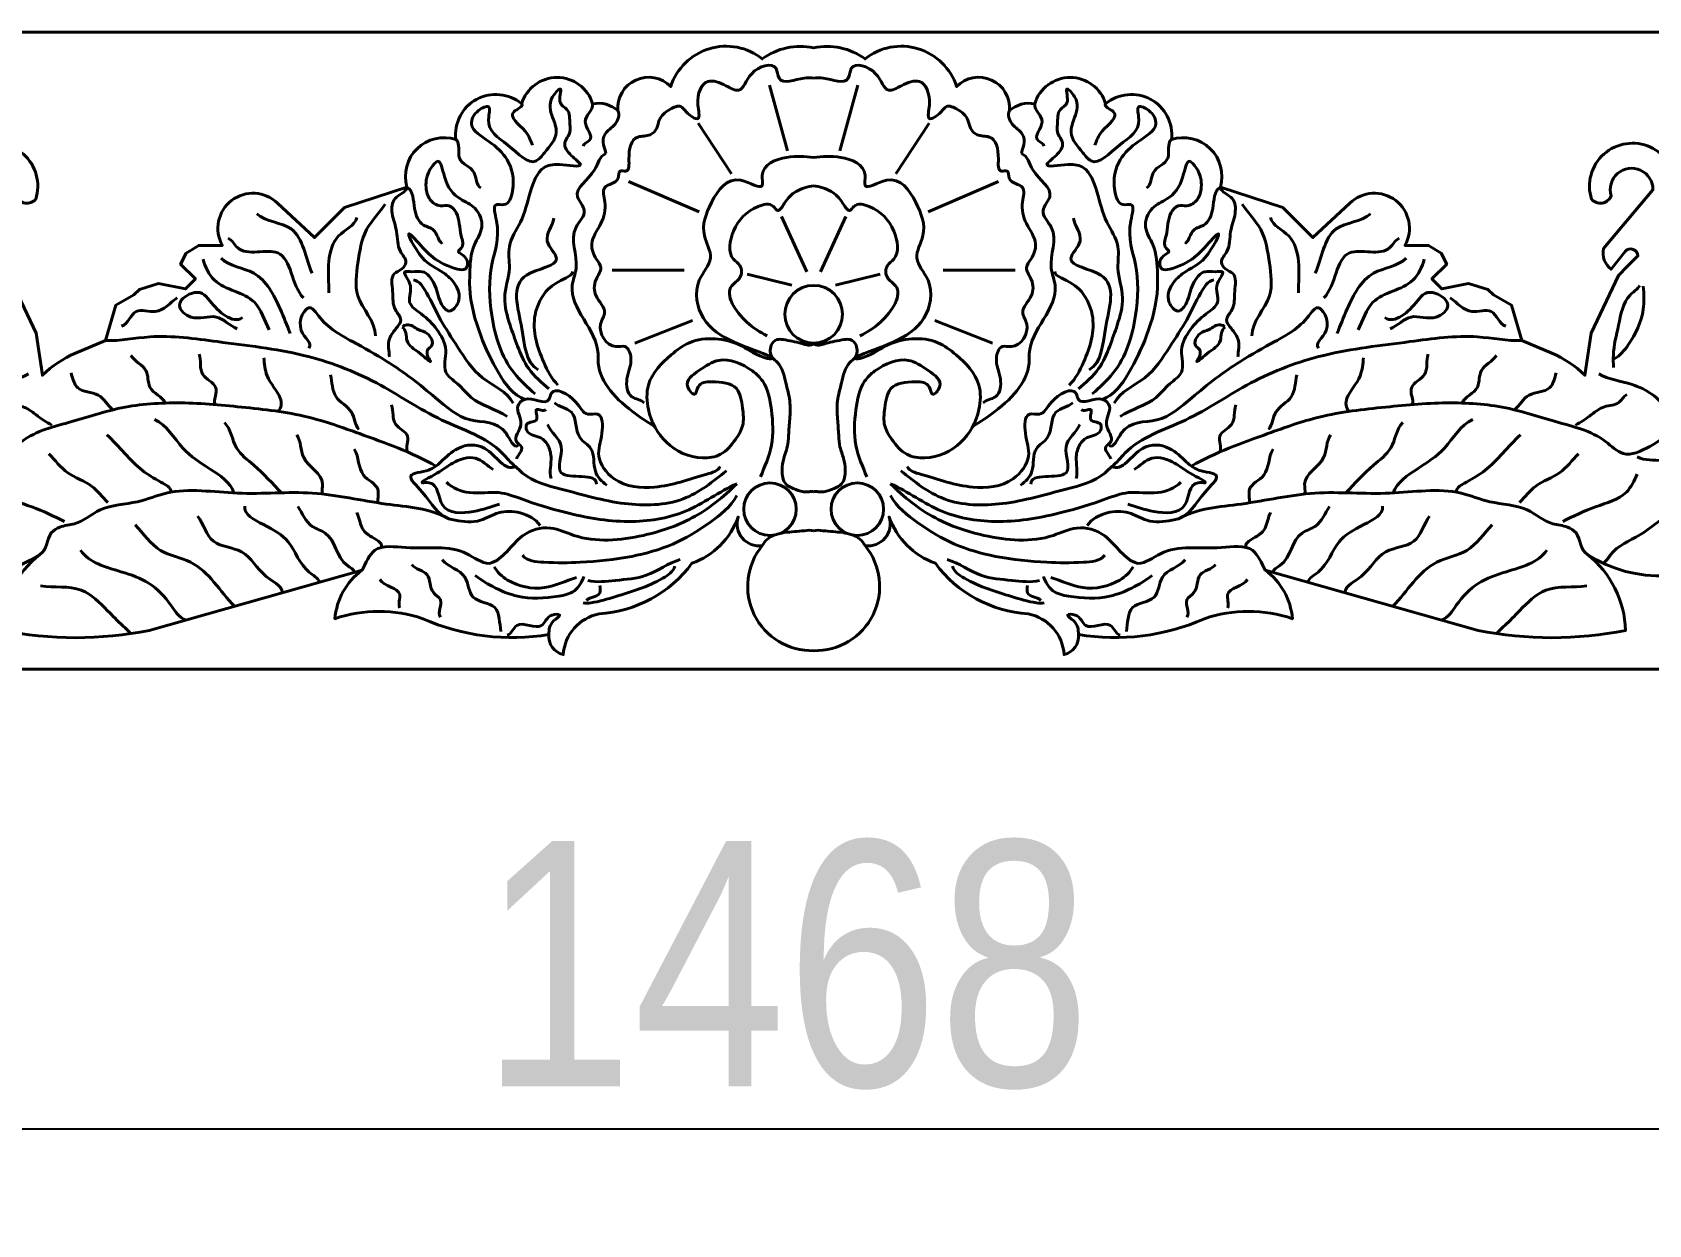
# Model space of a CAD drawing. Header units: millimetres. Extents: x 0 to 2376, y 0 to 1680.
# Drawn here: x 991.3 to 1413.3, y 731.9 to 1043.1 of the extents above; entities that cross this region are included whole.
import ezdxf

# ---------------------------------------------------------------- set-up
doc = ezdxf.new("R2010")
doc.units = ezdxf.units.MM
doc.layers.get('0').update_dxf_attribs({"lineweight": 35})
doc.layers.add('Архио', color=252, linetype='Continuous', lineweight=40)
doc.layers.add('Размеры', color=5, linetype='Continuous', lineweight=9)
doc.styles.add('Размер', font='ARIAL.TTF', dxfattribs={"width": 0.8})
doc.dimstyles.new('M 1-1_h36_(M 1-8)', dxfattribs={"dimscale": 2, "dimtxt": 32, "dimasz": 25, "dimexe": 10, "dimexo": 5, "dimgap": 5, "dimtad": 1, "dimdec": 0, "dimtxsty": 'Размер', "dimblk": 'OBLIQUE', "dimcen": 2.5, "dimadec": 0, "dimazin": 0, "dimtfac": 1, "dimtdec": 0, "dimtmove": 0, "dimatfit": 3, "dimfxl": 0, "dimarcsym": 0})

# ---------------------------------------------------------------- blocks, each defined once
blk = doc.blocks.new('_Oblique')
at = {"color": 0, "linetype": 'ByBlock', "lineweight": -2}
blk.add_line((-0.5, -0.5), (0.5, 0.5), dxfattribs=at)
blk = doc.blocks.new('*D3')
at = {"layer": 'Defpoints', "color": 0}
for p in [(454, 876.86), (1922, 876.86), (1922, 756.86)]:
    blk.add_point(p, dxfattribs=at)
at = {"layer": 'Размеры', "color": 0, "lineweight": -2}
for p, q in [((454, 866.86), (454, 736.86)), ((1922, 866.86), (1922, 736.86)), ((454, 756.86), (1922, 756.86))]:
    blk.add_line(p, q, dxfattribs=at)
at = {"layer": 'Размеры', "color": 0, "lineweight": -2, "xscale": 50, "yscale": 50, "zscale": 50, "rotation": 180}
blk.add_blockref('_Oblique', (454, 756.86), dxfattribs=at)
at = {"layer": 'Размеры', "color": 0, "lineweight": -2, "xscale": 50, "yscale": 50, "zscale": 50}
blk.add_blockref('_Oblique', (1922, 756.86), dxfattribs=at)
at = {"layer": 'Размеры', "color": 0, "insert": (1188, 799.54), "char_height": 64, "attachment_point": 5, "style": 'Размер'}
blk.add_mtext('1468', dxfattribs=at)

msp = doc.modelspace()

# ---------------------------------------------------------------- linework, layer by layer
at = {"layer": 'Архио'}
for p, q in [((1188.45, 1012.2), (1183.74, 1029.36)), ((1202.06, 1012.2), (1206.78, 1029.36)), ((1173.79, 1006.23), (1165.09, 1019.42)), ((1216.73, 1006.23), (1225.42, 1019.42)), ((1165.4, 996.24), (1146.96, 1004.2)), ((1225.12, 996.24), (1243.55, 1004.2)), ((1193.47, 980.65), (1186.87, 995.09)), ((1197.05, 980.65), (1203.65, 995.09)), ((1161.42, 981.07), (1142.67, 981.07)), ((1189.59, 977.09), (1177.86, 980.02)), ((1200.92, 977.09), (1212.65, 980.02)), ((1229.1, 981.07), (1247.85, 981.07)), ((1163.62, 967.88), (1148.53, 962.02)), ((1226.9, 967.88), (1241.98, 962.02))]:
    msp.add_line(p, q, dxfattribs=at)
msp.add_lwpolyline([(454, 876.86), (1922, 876.86), (1922, 1043.14), (454, 1043.14)], close=True, dxfattribs=at)
for points in [[(1420.28, 1002.86, 1.172152), (1398.33, 999.54, 0.544794), (1403.46, 1000.41, -1.171909), (1414.36, 1001.99), (1401.44, 986.66, 0.287561), (1403.45, 981.29), (1407.14, 985.96, -0.680796), (1410.43, 984.75), (1407.67, 981.99), (1405.37, 979.69), (1398.25, 964.64), (1396.61, 953.63, 0.092756), (1387.96, 959.35), (1380.12, 962.67), (1377.41, 971.91), (1372.73, 974.57), (1371.28, 976.03), (1366.25, 977.53), (1359.26, 976.17), (1356.65, 978.79), (1360.52, 982.65), (1359.11, 985.47), (1355.8, 987.49), (1349.61, 987.49, 0.866999), (1335.25, 998.52), (1325.6, 989.54), (1317.72, 997.43), (1301.44, 1002.71, 0.600252), (1288.66, 1015.14, 0.680035), (1271.48, 1024.46, 0.745357), (1252.97, 1024.46, 0.232212), (1246.37, 1022.69, 0.704122), (1232.58, 1028.98, 0.52344), (1208.67, 1036.21, 0.213479), (1195.26, 1039.07, 0.213479), (1181.85, 1036.21, 0.52344), (1157.94, 1028.98, 0.704122), (1144.15, 1022.69, 0.232212), (1137.55, 1024.46, 0.745357), (1119.03, 1024.46, 0.680035), (1101.85, 1015.14, 0.600252), (1089.08, 1002.71), (1072.8, 997.43), (1064.91, 989.54), (1055.27, 998.52, 0.866999), (1040.9, 987.49), (1034.72, 987.49), (1031.4, 985.47), (1029.99, 982.65), (1033.86, 978.79), (1031.25, 976.17), (1024.26, 977.53), (1019.24, 976.03), (1017.78, 974.57), (1013.11, 971.91), (1010.39, 962.67), (1002.55, 959.35, 0.092756), (993.91, 953.63), (992.27, 964.64), (985.15, 979.69)], [(987.05, 1000.41, 0.544794), (992.18, 999.54, 1.172152), (970.23, 1002.86)], [(952.85, 908.8, 0.324083), (993.26, 906.86, 0.21806), (983.28, 887.02, 0.099481), (1021.81, 887.02), (1077.36, 902.73, 0.215006), (1070.27, 890.06, -0.16643), (1093.25, 890.06, 0.147164), (1126.14, 885.93, 0.376708), (1129.88, 880.71, -0.340704), (1139.25, 891.3, 0.219916), (1163.48, 904.52, 0.224296), (1175.57, 916.61, 0.555143), (1181.83, 909.13, 0.641745), (1195.26, 881.71, 0.641745), (1208.69, 909.13, 0.555143), (1214.95, 916.61, 0.224296), (1227.04, 904.52, 0.219916), (1251.26, 891.3, -0.340704), (1260.64, 880.71, 0.376708), (1264.38, 885.93, 0.147164), (1297.26, 890.06, -0.16643), (1320.25, 890.06, 0.215006), (1313.15, 902.73), (1368.71, 887.02, 0.099481), (1407.24, 887.02, 0.21806), (1397.26, 906.86, 0.324083), (1437.66, 908.8, 0.43036)]]:
    msp.add_lwpolyline(points, format="xyb", dxfattribs=at)
for centre, radius in [((1195.26, 969.53), 7.55), ((1183.86, 918.65), 6.85), ((1206.66, 918.65), 6.85)]:
    msp.add_circle(centre, radius, dxfattribs=at)
for points, start_tangent, end_tangent in [([(1151.03, 946.42), (1147.82, 947.99), (1146.51, 952.71), (1147.56, 958.08), (1145.98, 961.09), (1143.62, 961.09), (1139.63, 966.98), (1140.68, 969.93), (1138.45, 974.38), (1138.45, 978.57), (1139.69, 981.74), (1138.51, 983.97), (1137.34, 987.9), (1139.69, 993.2), (1140.74, 998.92), (1140.74, 1002.65), (1144.22, 1005.08), (1144.74, 1006.91), (1146.25, 1006.91), (1147.03, 1010.05), (1149.39, 1015.81), (1152.6, 1016.4), (1154.29, 1018.09), (1154.96, 1020.23), (1157.75, 1023.02), (1160.6, 1023.77), (1162.04, 1022.33), (1165.05, 1020.63), (1165.05, 1024.23), (1167.68, 1030.31), (1172.33, 1029.2), (1175.67, 1028.02), (1179.08, 1032.34), (1185.43, 1033.72), (1186.22, 1031.17), (1192.77, 1031.17), (1195.26, 1031.17)], (-0.706884, 0.70733), (0.985566, -0.169289)), ([(1239.49, 946.42), (1242.7, 947.99), (1244.01, 952.71), (1242.96, 958.08), (1244.53, 961.09), (1246.89, 961.09), (1250.89, 966.98), (1249.84, 969.93), (1252.07, 974.38), (1252.07, 978.57), (1250.82, 981.74), (1252, 983.97), (1253.18, 987.9), (1250.82, 993.2), (1249.77, 998.92), (1249.77, 1002.65), (1246.3, 1005.08), (1245.77, 1006.91), (1244.27, 1006.91), (1243.48, 1010.05), (1241.12, 1015.81), (1237.91, 1016.4), (1236.22, 1018.09), (1235.55, 1020.23), (1232.77, 1023.02), (1229.92, 1023.77), (1228.48, 1022.33), (1225.46, 1020.63), (1225.46, 1024.23), (1222.84, 1030.31), (1218.19, 1029.2), (1214.85, 1028.02), (1211.44, 1032.34), (1205.08, 1033.72), (1204.3, 1031.17), (1197.74, 1031.17), (1195.26, 1031.17)], (0.706884, 0.70733), (-0.985566, -0.169289)), ([(1119.03, 1024.46), (1117.03, 1022.45), (1119.96, 1017.32), (1121.85, 1013.64)], (0.554179, -0.832398), (0.396391, -0.918082)), ([(1137.55, 1024.46), (1135.62, 1019.73), (1136.67, 1014.9), (1135.2, 1013.43)], (0.121895, -0.992543), (0.296601, -0.955002)), ([(1144.15, 1022.69), (1143.43, 1019.2), (1140.81, 1016.58), (1140.37, 1013.76), (1140.99, 1011.48)], (0.523102, -0.85227), (0, -1)), ([(1246.37, 1022.69), (1247.09, 1019.2), (1249.71, 1016.58), (1250.15, 1013.76), (1249.53, 1011.48)], (-0.523102, -0.85227), (0, -1)), ([(1252.97, 1024.46), (1254.9, 1019.73), (1253.85, 1014.9), (1255.32, 1013.43)], (-0.121895, -0.992543), (-0.296601, -0.955002)), ([(1271.48, 1024.46), (1273.49, 1022.45), (1270.55, 1017.32), (1268.66, 1013.64)], (-0.554179, -0.832398), (-0.396391, -0.918082)), ([(1101.85, 1015.14), (1102.8, 1010.3), (1106.61, 1006.49), (1108.35, 1002.54)], (0.777019, -0.629477), (0.894588, -0.446893)), ([(1288.66, 1015.14), (1287.71, 1010.3), (1283.91, 1006.49), (1282.17, 1002.54)], (-0.777019, -0.629477), (-0.894588, -0.446893)), ([(1115.22, 942.84), (1105.86, 947.82), (1102.3, 951.37), (1099.22, 954.45), (1099.22, 960.14), (1096.85, 965.59), (1092.82, 969.61), (1089.79, 972.64), (1089.79, 977.67), (1088.56, 980.65), (1090.37, 980.65), (1093.07, 980.65), (1096.2, 977.52), (1097.93, 972.52), (1100.07, 970.38), (1102.5, 972.81), (1101.62, 977.38), (1098.61, 980.39), (1093.03, 984.39), (1089.76, 990.5), (1091.55, 988.71), (1095.82, 984.44), (1102.3, 981.34), (1104.3, 981.34), (1104.3, 984.39), (1102.57, 986.13), (1103.25, 986.81), (1103.25, 989.97), (1101.91, 996.08), (1100.12, 997.87), (1097.83, 997.87), (1095.11, 999.45), (1094.08, 1002.63), (1095.39, 1007.78), (1097.08, 1009.46), (1098.86, 1005.53), (1103.07, 999.64), (1106.82, 997.2), (1108.6, 992.24), (1106.72, 987.75), (1105.48, 979.99), (1105.48, 976.5), (1108.36, 963.95), (1113.04, 954.16), (1119.88, 947.32)], (-0.828424, 0.560101), (0.951027, -0.309108)), ([(1184.45, 958.27), (1166.47, 968.5), (1165.41, 978.43), (1168.32, 984.26), (1166.73, 990.08), (1168.59, 998.69), (1176.27, 1004.51), (1181.84, 1003.19), (1181.84, 1005.84), (1188.2, 1010.47), (1195.26, 1010.47)], (-0.905076, 0.42525), (0.992162, -0.124957)), ([(1206.07, 958.27), (1224.05, 968.5), (1225.11, 978.43), (1222.19, 984.26), (1223.78, 990.08), (1221.93, 998.69), (1214.24, 1004.51), (1208.68, 1003.19), (1208.68, 1005.84), (1202.32, 1010.47), (1195.26, 1010.47)], (0.905076, 0.42525), (-0.992162, -0.124957)), ([(1275.29, 942.84), (1284.66, 947.82), (1288.22, 951.37), (1291.3, 954.45), (1291.3, 960.14), (1293.67, 965.59), (1297.7, 969.61), (1300.72, 972.64), (1300.72, 977.67), (1301.96, 980.65), (1300.14, 980.65), (1297.45, 980.65), (1294.32, 977.52), (1292.59, 972.52), (1290.45, 970.38), (1288.02, 972.81), (1288.9, 977.38), (1291.9, 980.39), (1297.49, 984.39), (1300.75, 990.5), (1298.96, 988.71), (1294.7, 984.44), (1288.21, 981.34), (1286.21, 981.34), (1286.21, 984.39), (1287.95, 986.13), (1287.26, 986.81), (1287.26, 989.97), (1288.61, 996.08), (1290.4, 997.87), (1292.68, 997.87), (1295.41, 999.45), (1296.44, 1002.63), (1295.12, 1007.78), (1293.44, 1009.46), (1291.66, 1005.53), (1287.44, 999.64), (1283.7, 997.2), (1281.92, 992.24), (1283.79, 987.75), (1285.03, 979.99), (1285.03, 976.5), (1282.16, 963.95), (1277.47, 954.16), (1270.64, 947.32)], (0.828424, 0.560101), (-0.951027, -0.309108)), ([(1084.5, 958.38), (1084.5, 963.12), (1086.61, 966.28), (1087.45, 968.02), (1086.08, 970.66), (1085.34, 975.53), (1085.76, 980.12), (1087.77, 981.39), (1088.77, 983.07), (1087.4, 985.92), (1086.39, 991.1), (1085.23, 995.9), (1085.97, 999.75), (1089.08, 1002.71)], (-0.038323, 0.999265), (0.158298, 0.987391)), ([(1089.08, 1002.71), (1091.08, 997.12), (1093.42, 992.82), (1096.04, 991.52), (1098.29, 987.96)], (0.867455, -0.497515), (0.799632, -0.600491)), ([(1183.16, 963.87), (1177.73, 967.58), (1173.89, 976.98), (1176.01, 979.09), (1176.01, 982.27), (1174.35, 983.93), (1174.35, 991.27), (1180.74, 997.66), (1184.75, 997.66), (1185.76, 996.65), (1187.6, 998.49), (1190.71, 1001.6), (1195.26, 1003.06)], (-0.876021, 0.482272), (0.992471, 0.12248)), ([(1207.35, 963.87), (1212.79, 967.58), (1216.63, 976.98), (1214.51, 979.09), (1214.51, 982.27), (1216.16, 983.93), (1216.16, 991.27), (1209.77, 997.66), (1205.76, 997.66), (1204.75, 996.65), (1202.91, 998.49), (1199.8, 1001.6), (1195.26, 1003.06)], (0.876021, 0.482272), (-0.992471, 0.12248)), ([(1301.44, 1002.71), (1299.43, 997.12), (1297.09, 992.82), (1294.47, 991.52), (1292.23, 987.96)], (-0.867455, -0.497515), (-0.799632, -0.600491)), ([(1306.02, 958.38), (1306.02, 963.12), (1303.91, 966.28), (1303.07, 968.02), (1304.44, 970.66), (1305.18, 975.53), (1304.75, 980.12), (1302.75, 981.39), (1301.75, 983.07), (1303.12, 985.92), (1304.12, 991.1), (1305.28, 995.9), (1304.54, 999.75), (1301.44, 1002.71)], (0.038323, 0.999265), (-0.158298, 0.987391)), ([(1080.84, 963.93), (1076.28, 974.37), (1076.28, 982.89), (1078.56, 991.65), (1083.36, 998.25)], (0, 1), (0.555045, 0.83182)), ([(1309.68, 963.93), (1314.24, 974.37), (1314.24, 982.89), (1311.96, 991.65), (1307.15, 998.25)], (0, 1), (-0.555045, 0.83182)), ([(1064.34, 980.23), (1058.85, 991.8), (1049.86, 995.76)], (-0.421798, 0.90669), (-0.746676, 0.665188)), ([(1076.04, 994.77), (1071.23, 989.97), (1068.71, 983.37), (1068.71, 975.09)], (-0.277391, -0.960757), (0, -1)), ([(1127.45, 994.6), (1125.72, 988.63), (1128.11, 984.12), (1120.28, 979.74), (1119.08, 965.81), (1123.33, 955.07)], (-0.170055, -0.985435), (0.872804, -0.488071)), ([(1263.07, 994.6), (1264.8, 988.63), (1262.41, 984.12), (1270.24, 979.74), (1271.43, 965.81), (1267.19, 955.07)], (0.170055, -0.985435), (-0.872804, -0.488071)), ([(1314.48, 994.77), (1319.28, 989.97), (1321.81, 983.37), (1321.81, 975.09)], (0.277391, -0.960757), (0, -1)), ([(1326.18, 980.23), (1331.66, 991.8), (1340.66, 995.76)], (0.421798, 0.90669), (0.746676, 0.665188)), ([(1062.05, 973.83), (1055.35, 985.56), (1044.83, 986.93), (1042.39, 989.36)], (-0.707107, 0.707107), (-0.930123, 0.367248)), ([(1328.46, 973.83), (1335.17, 985.56), (1345.68, 986.93), (1348.12, 989.36)], (0.707107, 0.707107), (0.930123, 0.367248)), ([(1053.13, 965.47), (1049.24, 972.69), (1038.79, 978.48), (1035.84, 983.89)], (-0.467449, 0.88402), (-0.289354, 0.957222)), ([(1040.56, 984.18), (1049.1, 980.23), (1055.96, 970.94), (1058.55, 964.54)], (0.707107, -0.707107), (0.338989, -0.94079)), ([(1349.95, 984.18), (1341.42, 980.23), (1334.56, 970.94), (1331.97, 964.54)], (-0.707107, -0.707107), (-0.338989, -0.94079)), ([(1337.38, 965.47), (1341.28, 972.69), (1351.73, 978.48), (1354.67, 983.89)], (0.467449, 0.88402), (0.289354, 0.957222)), ([(1128.51, 951.05), (1124.79, 957.02), (1122.54, 969.36), (1125.99, 976.12), (1130.64, 979.04), (1132.31, 980.71)], (-0.707107, 0.707107), (-0.102302, 0.994753)), ([(1262, 951.05), (1265.72, 957.02), (1267.98, 969.36), (1264.53, 976.12), (1259.88, 979.04), (1258.2, 980.71)], (0.707107, 0.707107), (0.102302, 0.994753)), ([(1046.16, 968.66), (1037.58, 973.05), (1035.65, 974.98), (1032.86, 974.98), (1029.7, 971.82), (1032.7, 968.82), (1039.3, 968.82), (1044.76, 965.77)], (-0.818558, -0.574424), (0.933032, -0.359794)), ([(1116.82, 946.32), (1108.82, 952.95), (1102.3, 961.04), (1097.88, 968.09), (1094.2, 975.14), (1090.78, 978.55)], (-0.448919, 0.893572), (-0.980668, 0.195678)), ([(1273.69, 946.32), (1281.69, 952.95), (1288.22, 961.04), (1292.64, 968.09), (1296.32, 975.14), (1299.74, 978.55)], (0.448919, 0.893572), (0.980668, 0.195678)), ([(1344.36, 968.66), (1352.93, 973.05), (1354.86, 974.98), (1357.65, 974.98), (1360.81, 971.82), (1357.81, 968.82), (1351.22, 968.82), (1345.75, 965.77)], (0.818558, -0.574424), (-0.933032, -0.359794)), ([(1410.95, 977.07), (1408.39, 974.51), (1405.38, 966.66), (1404.04, 958.86), (1404.04, 955.63)], (-0.5211, -0.853496), (0, -1)), ([(1411.84, 976.86), (1411.84, 970.77), (1407.89, 961.53), (1404.28, 957.92)], (0.099592, -0.995028), (-0.895874, -0.444309)), ([(1014.56, 966.42), (1018.41, 970.27), (1023.39, 970.27), (1029.1, 973.82)], (0.959697, 0.281038), (0.827868, 0.560924)), ([(1063.46, 960.72), (1061.48, 965.29), (1063.92, 971.22), (1065.97, 969.16), (1074.88, 962.39), (1083.87, 957.22), (1096.53, 947.74), (1105.66, 941.96), (1114.95, 938.46), (1118.15, 935.26)], (0.707107, 0.707107), (0.848629, 0.528989)), ([(1327.06, 960.72), (1329.04, 965.29), (1326.6, 971.22), (1324.54, 969.16), (1315.63, 962.39), (1306.65, 957.22), (1293.99, 947.74), (1284.85, 941.96), (1275.56, 938.46), (1272.37, 935.26)], (-0.707107, 0.707107), (-0.848629, 0.528989)), ([(1375.96, 966.42), (1372.11, 970.27), (1367.12, 970.27), (1361.42, 973.82)], (-0.959697, 0.281038), (-0.827868, 0.560924)), ([(1087.84, 966.13), (1089.09, 962.74), (1092.66, 959.17), (1095.25, 957.24), (1094.56, 958.52), (1094.56, 960.34), (1095.53, 961.31), (1094.42, 964.45), (1092.02, 965.57), (1089.05, 966.75), (1087.97, 966.75)], (0.892703, -0.450645), (-0.707107, 0.707107)), ([(1302.68, 966.13), (1301.43, 962.74), (1297.86, 959.17), (1295.27, 957.24), (1295.96, 958.52), (1295.96, 960.34), (1294.99, 961.31), (1296.09, 964.45), (1298.5, 965.57), (1301.46, 966.75), (1302.55, 966.75)], (-0.892703, -0.450645), (0.707107, 0.707107)), ([(1010.39, 962.67), (1021.92, 963.63), (1039.59, 962.39), (1062.1, 958.79), (1081.12, 951.6), (1098.23, 941.92), (1113.98, 933.27), (1117.45, 929.8)], (0.999311, -0.037104), (0.814616, -0.580001)), ([(1181.35, 927.06), (1184.22, 935.33), (1184.22, 944.62), (1181.95, 952.06), (1179.28, 954.73), (1170.5, 957.49), (1165.32, 954.82), (1162.4, 950.48), (1164.2, 948.68), (1165.07, 950.56), (1168.67, 951.89), (1175.1, 950.14), (1176.69, 945.13), (1176.69, 940.38), (1174.85, 936.87), (1170.96, 932.99), (1166.24, 932.03), (1156.8, 936.12), (1152.13, 944.63), (1152.13, 951.06), (1158.06, 958.94), (1162.82, 962.11), (1169.59, 963.11), (1175.94, 961.53), (1182.37, 958.27), (1184.45, 958.27)], (0.390345, 0.920669), (0, 1)), ([(1195.26, 961.87), (1192.14, 961.87), (1187.31, 962.91), (1185.68, 962.91), (1184.2, 961.43), (1184.45, 958.27), (1185.79, 956.93), (1187.98, 951.64), (1189.02, 946.91), (1189.02, 942.13), (1188.71, 937.97), (1188.38, 934.91), (1187.45, 931.92), (1187.03, 928.89), (1187.97, 925.24), (1189.9, 924.05), (1192.62, 923.21), (1194.08, 923.21), (1195.26, 923.21)], (-0.707107, -0.707107), (0.887737, -0.460351)), ([(1195.26, 961.87), (1198.37, 961.87), (1203.2, 962.91), (1204.83, 962.91), (1206.32, 961.43), (1206.07, 958.27), (1204.73, 956.93), (1202.53, 951.64), (1201.49, 946.91), (1201.49, 942.13), (1201.81, 937.97), (1202.13, 934.91), (1203.06, 931.92), (1203.48, 928.89), (1202.54, 925.24), (1200.61, 924.05), (1197.9, 923.21), (1196.44, 923.21), (1195.26, 923.21)], (0.707107, -0.707107), (-0.887737, -0.460351)), ([(1209.17, 927.06), (1206.29, 935.33), (1206.29, 944.62), (1208.57, 952.06), (1211.24, 954.73), (1220.01, 957.49), (1225.19, 954.82), (1228.12, 950.48), (1226.32, 948.68), (1225.44, 950.56), (1221.85, 951.89), (1215.42, 950.14), (1213.83, 945.13), (1213.83, 940.38), (1215.67, 936.87), (1219.55, 932.99), (1224.27, 932.03), (1233.71, 936.12), (1238.39, 944.63), (1238.39, 951.06), (1232.45, 958.94), (1227.69, 962.11), (1220.93, 963.11), (1214.58, 961.53), (1208.15, 958.27), (1206.07, 958.27)], (-0.390345, 0.920669), (0, 1)), ([(1380.12, 962.67), (1368.59, 963.63), (1350.92, 962.39), (1328.41, 958.79), (1309.39, 951.6), (1292.29, 941.92), (1276.53, 933.27), (1273.07, 929.8)], (-0.999311, -0.037104), (-0.814616, -0.580001)), ([(1017.01, 958.76), (1020.94, 954.84), (1022, 950.53), (1026.17, 946.36)], (0.528276, -0.849073), (0.520455, -0.853889)), ([(1034.84, 959.15), (1035.8, 953.79), (1039.1, 950.48), (1039.1, 948.14), (1039.1, 945.93)], (0.311916, -0.95011), (0.707107, -0.707107)), ([(1355.68, 959.15), (1354.72, 953.79), (1351.41, 950.48), (1351.41, 948.14), (1351.41, 945.93)], (-0.311916, -0.95011), (-0.707107, -0.707107)), ([(1373.5, 958.76), (1369.57, 954.84), (1368.52, 950.53), (1364.35, 946.36)], (-0.528276, -0.849073), (-0.520455, -0.853889)), ([(990.3, 953.99), (981.6, 951.19), (972.5, 944.4), (971.4, 940.6), (976.95, 935.05), (983.9, 933.2), (988.5, 936.3), (1001.61, 941.5), (1013.61, 944.9), (1028.92, 946.4), (1045.92, 945.3), (1063.25, 942.68), (1076.66, 938.39), (1096.66, 929.89)], (-0.867884, -0.496766), (0.871684, -0.490068)), ([(1001.39, 954.26), (1003.12, 950.34), (1008.48, 948.42), (1012.32, 944.59)], (0.287088, -0.957904), (0.761736, -0.647887)), ([(1069.11, 953.71), (1070.56, 948.01), (1074.6, 943.96), (1076.53, 939.44)], (0.228516, -0.97354), (0.67608, -0.736828)), ([(1400.21, 953.99), (1408.91, 951.19), (1418.02, 944.4), (1419.12, 940.6), (1413.57, 935.05), (1406.61, 933.2), (1402.01, 936.3), (1388.91, 941.5), (1376.9, 944.9), (1361.6, 946.4), (1344.59, 945.3), (1327.26, 942.68), (1313.86, 938.39), (1293.85, 929.89)], (0.867884, -0.496766), (-0.871684, -0.490068)), ([(1321.41, 953.71), (1319.96, 948.01), (1315.91, 943.96), (1313.99, 939.44)], (-0.228516, -0.97354), (-0.67608, -0.736828)), ([(1389.12, 954.26), (1387.4, 950.34), (1382.03, 948.42), (1378.2, 944.59)], (-0.287088, -0.957904), (-0.761736, -0.647887)), ([(1117.65, 931.79), (1118.99, 934.91), (1117.73, 936.17), (1118.84, 940.86), (1118.02, 945.54), (1119.77, 947.29), (1126.14, 947.29), (1126.73, 948.82), (1133.21, 946.58), (1136.33, 943.46), (1138.86, 943.46), (1139.98, 938.48), (1139.16, 932.53), (1143.18, 926.58), (1153.75, 924.43), (1167.37, 927.77), (1170.87, 929.78)], (0.397359, 0.917663), (0.453373, 0.891321)), ([(1272.86, 931.79), (1271.52, 934.91), (1272.79, 936.17), (1271.67, 940.86), (1272.49, 945.54), (1270.74, 947.29), (1264.38, 947.29), (1263.78, 948.82), (1257.31, 946.58), (1254.18, 943.46), (1251.65, 943.46), (1250.53, 938.48), (1251.35, 932.53), (1247.33, 926.58), (1236.77, 924.43), (1223.15, 927.77), (1219.65, 929.78)], (-0.397359, 0.917663), (-0.453373, 0.891321)), ([(983, 948.55), (985.06, 946.49), (988.81, 945.37), (992.18, 943.34), (996.39, 940.61)], (0.873984, -0.485954), (0.893707, -0.448652)), ([(1085.05, 945.86), (1086.14, 940.78), (1089.23, 937.69), (1089.23, 933.55)], (0.336224, -0.941782), (0.455905, -0.890028)), ([(1127.59, 946.45), (1132, 943.95), (1134.26, 937.29), (1137.11, 934.44), (1138.29, 928.54), (1141.22, 924.95)], (0.707107, -0.707107), (0.827857, -0.560939)), ([(1262.92, 946.45), (1258.52, 943.95), (1256.26, 937.29), (1253.4, 934.44), (1252.23, 928.54), (1249.29, 924.95)], (-0.707107, -0.707107), (-0.827857, -0.560939)), ([(1305.46, 945.86), (1304.37, 940.78), (1301.29, 937.69), (1301.29, 933.55)], (-0.336224, -0.941782), (-0.455905, -0.890028)), ([(1407.52, 948.55), (1405.46, 946.49), (1401.71, 945.37), (1398.33, 943.34), (1394.13, 940.61)], (-0.873984, -0.485954), (-0.893707, -0.448652)), ([(1023.17, 942.05), (1030.6, 934.61), (1037.68, 929.12), (1043.92, 922.87)], (0.922057, -0.387054), (0.293477, -0.955966)), ([(1041.43, 941.32), (1044.58, 934.68), (1049.11, 930.14), (1056.33, 922.92)], (0.707107, -0.707107), (0.707107, -0.707107)), ([(1126.69, 926.68), (1126.69, 932.32), (1125.75, 935.52), (1124.01, 937.26), (1120.39, 939.19), (1120.39, 940.88), (1122.93, 942.01), (1122.93, 944.64), (1125.37, 944.64)], (-0.252094, 0.967703), (0.593821, 0.804597)), ([(1263.82, 926.68), (1263.82, 932.32), (1264.77, 935.52), (1266.51, 937.26), (1270.13, 939.19), (1270.13, 940.88), (1267.59, 942.01), (1267.59, 944.64), (1265.14, 944.64)], (0.252094, 0.967703), (-0.593821, 0.804597)), ([(1349.08, 941.32), (1345.94, 934.68), (1341.4, 930.14), (1334.19, 922.92)], (-0.707107, -0.707107), (-0.707107, -0.707107)), ([(1367.35, 942.05), (1359.91, 934.61), (1352.83, 929.12), (1346.59, 922.87)], (-0.922057, -0.387054), (-0.293477, -0.955966)), ([(1010.71, 938.06), (1020.02, 928.75), (1024.86, 925.73), (1027.5, 923.09)], (0.748642, -0.662974), (0, -1)), ([(1060.3, 938.06), (1062.12, 932.14), (1067.07, 925.25), (1067.07, 922.6)], (0.589331, -0.807892), (0.302503, -0.953148)), ([(1138.54, 925.17), (1129.38, 928.14), (1129.38, 934.92), (1125.81, 940.74)], (0.1091, 0.994031), (-0.363686, 0.931522)), ([(1251.98, 925.17), (1261.14, 928.14), (1261.14, 934.92), (1264.71, 940.74)], (-0.1091, 0.994031), (0.363686, 0.931522)), ([(1330.21, 938.06), (1328.4, 932.14), (1323.44, 925.25), (1323.44, 922.6)], (-0.589331, -0.807892), (-0.302503, -0.953148)), ([(1379.81, 938.06), (1370.5, 928.75), (1365.65, 925.73), (1363.01, 923.09)], (-0.748642, -0.662974), (0, -1)), ([(995.59, 933.1), (1000.55, 928.15), (1006.72, 924.65), (1010.95, 920.41)], (0.707107, -0.707107), (0.707107, -0.707107)), ([(1075.34, 934.3), (1077.76, 927.53), (1081.44, 923.85), (1081.44, 920.33)], (0.535211, -0.844719), (0, -1)), ([(1123.83, 914.41), (1118.61, 917.69), (1113.02, 917.69), (1108.25, 915.75), (1101.69, 915.75), (1100, 916.17), (1093.04, 923.13), (1090.13, 927.38), (1094.75, 928.87), (1097.88, 930.95), (1102.43, 934.53), (1109.37, 934.53), (1117.45, 929.8)], (-0.562228, 0.826982), (0.872277, 0.489013)), ([(1266.68, 914.41), (1271.9, 917.69), (1277.5, 917.69), (1282.27, 915.75), (1288.83, 915.75), (1290.51, 916.17), (1297.48, 923.13), (1300.39, 927.38), (1295.76, 928.87), (1292.63, 930.95), (1288.08, 934.53), (1281.15, 934.53), (1273.07, 929.8)], (0.562228, 0.826982), (-0.872277, 0.489013)), ([(1315.18, 934.3), (1312.76, 927.53), (1309.07, 923.85), (1309.07, 920.33)], (-0.535211, -0.844719), (0, -1)), ([(1394.93, 933.1), (1389.97, 928.15), (1383.8, 924.65), (1379.57, 920.41)], (-0.707107, -0.707107), (-0.707107, -0.707107)), ([(1113.24, 919.97), (1106.46, 918.04), (1098.34, 919.75), (1094.91, 925.56), (1093.12, 925.56), (1096.92, 928.01), (1101.02, 930.69), (1106.98, 931.96), (1111.6, 928.98)], (-0.957536, -0.288314), (0.850018, -0.526753)), ([(1277.27, 919.97), (1284.05, 918.04), (1292.18, 919.75), (1295.6, 925.56), (1297.39, 925.56), (1293.59, 928.01), (1289.49, 930.69), (1283.53, 931.96), (1278.91, 928.98)], (0.957536, -0.288314), (-0.850018, -0.526753)), ([(1410.25, 932.28), (1416.83, 931.3), (1426.25, 927.75), (1435.67, 918.33), (1439.09, 914.9), (1436.48, 910.51), (1437.66, 908.8)], (0.899254, -0.437427), (-0.825014, -0.565112)), ([(993.26, 906.86), (996.23, 912.44), (998.44, 913.97), (1002.29, 914.85), (1009, 918.45), (1018.77, 920.61), (1026.25, 922.83), (1044.84, 922.83), (1064.44, 922.83), (1083.63, 920), (1100, 916.17)], (0.88462, 0.466313), (0.872415, -0.488766)), ([(1175.2, 925.3), (1161.81, 918.14), (1146.88, 915.43), (1130.29, 917.84), (1118.98, 921.31), (1113.1, 922.97), (1105.41, 922.97), (1099.38, 925.68)], (-0.911954, -0.410293), (-0.711237, 0.702953)), ([(1110.64, 904.51), (1119.28, 911.7), (1126.57, 913.73), (1132.66, 911.82), (1150.82, 911.82), (1163.49, 916.35), (1175.2, 925.3)], (0.974282, 0.225334), (0.707107, 0.707107)), ([(1215.32, 925.3), (1228.71, 918.14), (1243.64, 915.43), (1260.23, 917.84), (1271.53, 921.31), (1277.42, 922.97), (1285.11, 922.97), (1291.14, 925.68)], (0.911954, -0.410293), (0.711237, 0.702953)), ([(1279.88, 904.51), (1271.23, 911.7), (1263.94, 913.73), (1257.85, 911.82), (1239.69, 911.82), (1227.03, 916.35), (1215.32, 925.3)], (-0.974282, 0.225334), (-0.707107, 0.707107)), ([(1397.26, 906.86), (1394.28, 912.44), (1392.07, 913.97), (1388.23, 914.85), (1381.51, 918.45), (1371.74, 920.61), (1364.27, 922.83), (1345.68, 922.83), (1326.08, 922.83), (1306.88, 920), (1290.51, 916.17)], (-0.88462, 0.466313), (-0.872415, -0.488766)), ([(1175.2, 922.24), (1168.04, 915.08), (1158.45, 909.54), (1147.75, 906.32), (1134.34, 904.79), (1124.83, 904.79), (1119.23, 906.66)], (-0.465334, -0.885135), (-0.597952, 0.801532)), ([(1215.32, 922.24), (1222.48, 915.08), (1232.07, 909.54), (1242.76, 906.32), (1256.17, 904.79), (1265.68, 904.79), (1271.28, 906.66)], (0.465334, -0.885135), (0.597952, 0.801532)), ([(1426.47, 921.03), (1419.12, 917.49), (1410.96, 911.92), (1403.2, 906.62), (1401.21, 904.63)], (-0.774762, -0.632253), (-0.963972, -0.266003)), ([(1034.44, 916.84), (1038.57, 910.27), (1045.9, 907.53), (1052.32, 901.11), (1056.58, 896.85)], (0.600345, -0.799741), (0.149158, -0.988813)), ([(1046.78, 919.44), (1051.59, 914.63), (1058.08, 910.13), (1063.58, 902.19), (1066.2, 899.57)], (-0.1697, -0.985496), (0.252358, -0.967634)), ([(1060.57, 919.37), (1064.34, 914.16), (1067.74, 912.43), (1073.55, 903.91), (1075.31, 902.15)], (0.563492, -0.826121), (0.147787, -0.989019)), ([(1075.96, 917.8), (1077.39, 913.73), (1079.51, 911.62), (1082.44, 908.69)], (0.484833, -0.874607), (-0.24791, -0.968783)), ([(1314.55, 917.8), (1313.12, 913.73), (1311.01, 911.62), (1308.08, 908.69)], (-0.484833, -0.874607), (0.24791, -0.968783)), ([(1329.94, 919.37), (1326.17, 914.16), (1322.77, 912.43), (1316.96, 903.91), (1315.2, 902.15)], (-0.563492, -0.826121), (-0.147787, -0.989019)), ([(1343.74, 919.44), (1338.93, 914.63), (1332.43, 910.13), (1326.93, 902.19), (1324.31, 899.57)], (0.1697, -0.985496), (-0.252358, -0.967634)), ([(1356.07, 916.84), (1351.95, 910.27), (1344.61, 907.53), (1338.2, 901.11), (1333.94, 896.85)], (-0.600345, -0.799741), (-0.149158, -0.988813)), ([(1018.09, 914.55), (1024.73, 907.9), (1032.61, 904.78), (1044.07, 893.31)], (0.707107, -0.707107), (0.707107, -0.707107)), ([(1181.83, 909.13), (1183.18, 910.81), (1187.59, 912.52), (1192.85, 913.03), (1195.26, 913.03)], (0.539248, 0.842147), (0.973408, -0.229077)), ([(1208.69, 909.13), (1207.34, 910.81), (1202.92, 912.52), (1197.67, 913.03), (1195.26, 913.03)], (-0.539248, 0.842147), (-0.973408, -0.229077)), ([(1372.43, 914.55), (1365.78, 907.9), (1357.91, 904.78), (1346.44, 893.31)], (-0.707107, -0.707107), (-0.707107, -0.707107)), ([(1003.87, 907.98), (1014.42, 902.33), (1021.75, 899.28), (1027.48, 893.55), (1031.33, 889.71)], (0.545538, -0.838086), (0.948176, -0.317744)), ([(1077.36, 902.73), (1080.72, 907.93), (1088.84, 908.61), (1104.71, 907.02), (1110.64, 904.51)], (0.488621, 0.872496), (1, 0)), ([(1313.15, 902.73), (1309.8, 907.93), (1301.67, 908.61), (1285.8, 907.02), (1279.88, 904.51)], (-0.488621, 0.872496), (-1, 0)), ([(1386.64, 907.98), (1376.1, 902.33), (1368.76, 899.28), (1363.03, 893.55), (1359.19, 889.71)], (-0.545538, -0.838086), (-0.948176, -0.317744)), ([(1090.35, 904.2), (1094.36, 901.53), (1095.98, 896.86), (1097.84, 895), (1097.84, 890.47)], (0.565029, -0.825071), (0.621528, -0.783392)), ([(1098.27, 905.43), (1104.18, 900.86), (1106.37, 895.71), (1112, 892.95), (1113.62, 886.76)], (0.641091, -0.767465), (0.203391, -0.979098)), ([(1111.88, 903.64), (1115.36, 900.16), (1124.96, 898.19), (1133.33, 900.8)], (0.455435, -0.890269), (0.957455, 0.288582)), ([(1159.04, 903.78), (1155.87, 900.6), (1143.58, 895.84), (1137.09, 894.21), (1135.09, 894.21)], (-0.246361, -0.969178), (-0.976228, 0.216745)), ([(1160.39, 905.51), (1151.57, 901.4), (1143.5, 900.05), (1136.32, 900.05)], (-0.959492, -0.281735), (-0.968282, 0.249862)), ([(1230.13, 905.51), (1238.94, 901.4), (1247.02, 900.05), (1254.19, 900.05)], (0.959492, -0.281735), (0.968282, 0.249862)), ([(1231.47, 903.78), (1234.65, 900.6), (1246.93, 895.84), (1253.42, 894.21), (1255.43, 894.21)], (0.246361, -0.969178), (0.976228, 0.216745)), ([(1278.63, 903.64), (1275.16, 900.16), (1265.55, 898.19), (1257.18, 900.8)], (-0.455435, -0.890269), (-0.957455, 0.288582)), ([(1292.25, 905.43), (1286.33, 900.86), (1284.14, 895.71), (1278.51, 892.95), (1276.89, 886.76)], (-0.641091, -0.767465), (-0.203391, -0.979098)), ([(1300.17, 904.2), (1296.16, 901.53), (1294.54, 896.86), (1292.68, 895), (1292.68, 890.47)], (-0.565029, -0.825071), (-0.621528, -0.783392)), ([(1081.96, 900.29), (1087.2, 896.38), (1087.2, 892.86)], (0.522039, -0.852922), (0.440612, -0.897697)), ([(1135.28, 901.1), (1132.81, 897.37), (1128.7, 895.95), (1117.94, 895.95), (1106.88, 901.32)], (-0.384173, -0.923261), (-0.812632, 0.582777)), ([(1255.24, 901.1), (1257.7, 897.37), (1261.81, 895.95), (1272.58, 895.95), (1283.64, 901.32)], (0.384173, -0.923261), (0.812632, 0.582777)), ([(1308.56, 900.29), (1303.31, 896.38), (1303.31, 892.86)], (-0.522039, -0.852922), (-0.440612, -0.897697)), ([(993.44, 898.6), (1004.07, 897.47), (1010.94, 892.15), (1014.85, 888.24), (1016.93, 886.17)], (0.991426, -0.130667), (0.611496, -0.791248)), ([(1135.93, 894.82), (1139.43, 896.82), (1139.43, 898.69)], (0.707107, 0.707107), (-0.199481, 0.979902)), ([(1254.59, 894.82), (1251.09, 896.82), (1251.09, 898.69)], (-0.707107, 0.707107), (0.199481, 0.979902)), ([(1397.08, 898.6), (1386.44, 897.47), (1379.57, 892.15), (1375.66, 888.24), (1373.59, 886.17)], (-0.991426, -0.130667), (-0.611496, -0.791248)), ([(1126.14, 885.93), (1127.38, 889.47), (1128.93, 891.02), (1126.96, 891.02), (1124.2, 888.27), (1117.79, 888.27), (1115.24, 885.72)], (0, 1), (-0.952099, -0.305789)), ([(1264.38, 885.93), (1263.14, 889.47), (1261.58, 891.02), (1263.56, 891.02), (1266.31, 888.27), (1272.73, 888.27), (1275.28, 885.72)], (0, 1), (0.952099, -0.305789))]:
    msp.add_spline(points, degree=3, dxfattribs=dict(at, start_tangent=start_tangent, end_tangent=end_tangent))
for points, start_tangent in [([(1122.54, 948.72), (1117.03, 954.23), (1111.23, 969.26), (1111.23, 982.53), (1112.45, 993.95), (1112.45, 998.15), (1114.41, 998.15), (1116.65, 1001.8), (1115.25, 1009.86), (1110.44, 1014.67), (1105.95, 1019.15), (1107.77, 1022.74), (1110.39, 1023.68), (1110.39, 1020.41), (1115.44, 1013.68), (1122.82, 1009.57), (1124.97, 1011.72), (1128.06, 1016.95), (1127.12, 1020.88), (1127.12, 1026.29), (1129.13, 1028.3), (1129.13, 1024.71), (1130.84, 1023), (1131.61, 1019.1), (1131.61, 1017.14), (1130.3, 1014.25), (1131.98, 1010.98), (1134.37, 1008.59), (1128.9, 1008.59), (1124.79, 1007.8), (1121.33, 1001.54), (1118.71, 993.6), (1115.81, 987.22), (1115.81, 981.62), (1114.6, 973.83), (1116, 966.73), (1117.97, 961.22), (1120.86, 955.34), (1126.14, 950.06)], (-0.648926, 0.760851)), ([(1267.97, 948.72), (1273.49, 954.23), (1279.28, 969.26), (1279.28, 982.53), (1278.07, 993.95), (1278.07, 998.15), (1276.1, 998.15), (1273.86, 1001.8), (1275.27, 1009.86), (1280.08, 1014.67), (1284.56, 1019.15), (1282.74, 1022.74), (1280.13, 1023.68), (1280.13, 1020.41), (1275.08, 1013.68), (1267.69, 1009.57), (1265.54, 1011.72), (1262.46, 1016.95), (1263.39, 1020.88), (1263.39, 1026.29), (1261.38, 1028.3), (1261.38, 1024.71), (1259.68, 1023), (1258.91, 1019.1), (1258.91, 1017.14), (1260.21, 1014.25), (1258.53, 1010.98), (1256.15, 1008.59), (1261.62, 1008.59), (1265.73, 1007.8), (1269.19, 1001.54), (1271.81, 993.6), (1274.7, 987.22), (1274.7, 981.62), (1275.91, 973.83), (1274.51, 966.73), (1272.55, 961.22), (1269.65, 955.34), (1264.37, 950.06)], (0.648926, 0.760851)), ([(1172.51, 928.69), (1161.2, 921.35), (1145.94, 920.12), (1129.36, 923.89), (1119.28, 928.03), (1117.45, 929.8)], (-0.807116, -0.590393)), ([(1218.01, 928.69), (1229.31, 921.35), (1244.58, 920.12), (1261.16, 923.89), (1271.24, 928.03), (1273.07, 929.8)], (0.807116, -0.590393))]:
    msp.add_spline(points, degree=3, dxfattribs=dict(at, start_tangent=start_tangent))
for points, knots in [([(1140.99, 1011.48), (1139.38, 1010.85), (1138.54, 1005.78), (1131.3, 1001.63), (1136.81, 996.3), (1130.59, 990.67), (1134.54, 983.48), (1129.75, 972.32), (1139.27, 965.15), (1138.7, 952.74), (1144.21, 946.55), (1151.71, 941.44), (1153.71, 940.27)], [0, 0, 0, 0, 3.755308, 9.785964, 12.66675, 16.220568, 23.98497, 27.31461, 41.183288, 42.206505, 54.112301, 58.239652, 58.239652, 58.239652, 58.239652]), ([(1249.53, 1011.48), (1251.13, 1010.85), (1251.98, 1005.78), (1259.21, 1001.63), (1253.7, 996.3), (1259.93, 990.67), (1255.98, 983.48), (1260.77, 972.32), (1251.24, 965.15), (1251.82, 952.74), (1246.31, 946.55), (1238.81, 941.44), (1236.81, 940.27)], [0, 0, 0, 0, 3.755308, 9.785964, 12.66675, 16.220568, 23.98497, 27.31461, 41.183288, 42.206505, 54.112301, 58.239652, 58.239652, 58.239652, 58.239652]), ([(1051.71, 958.19), (1051.89, 956.61), (1052.07, 952.73), (1056.83, 947.87), (1056.29, 945.17), (1055.49, 944.17)], [0, 0, 0, 0, 3.464935, 8.392181, 12.163766, 12.163766, 12.163766, 12.163766]), ([(1338.81, 958.19), (1338.62, 956.61), (1338.44, 952.73), (1333.68, 947.87), (1334.22, 945.17), (1335.02, 944.17)], [0, 0, 0, 0, 3.464935, 8.392181, 12.163766, 12.163766, 12.163766, 12.163766])]:
    msp.add_open_spline(points, degree=3, knots=knots, dxfattribs=at)
for points, end_tangent in [([(980.24, 927.83), (983.1, 923.07), (991.13, 919.26), (999.71, 915.42)], (1, 0)), ([(1410.28, 927.83), (1407.42, 923.07), (1399.39, 919.26), (1390.8, 915.42)], (-1, 0))]:
    msp.add_spline(points, degree=3, dxfattribs=dict(at, end_tangent=end_tangent))

# ---------------------------------------------------------------- dimensions: what is measured, and where the dimension line sits
at = {"layer": 'Размеры'}
dim = msp.add_linear_dim(base=(1922, 756.86), p1=(454, 876.86), p2=(1922, 876.86), dimstyle='M 1-1_h36_(M 1-8)', dxfattribs=at)
dim.commit()
dim.dimension.update_dxf_attribs({"geometry": '*D3', "text_midpoint": (1188, 799.54)})

doc.saveas('drawing.dxf')
